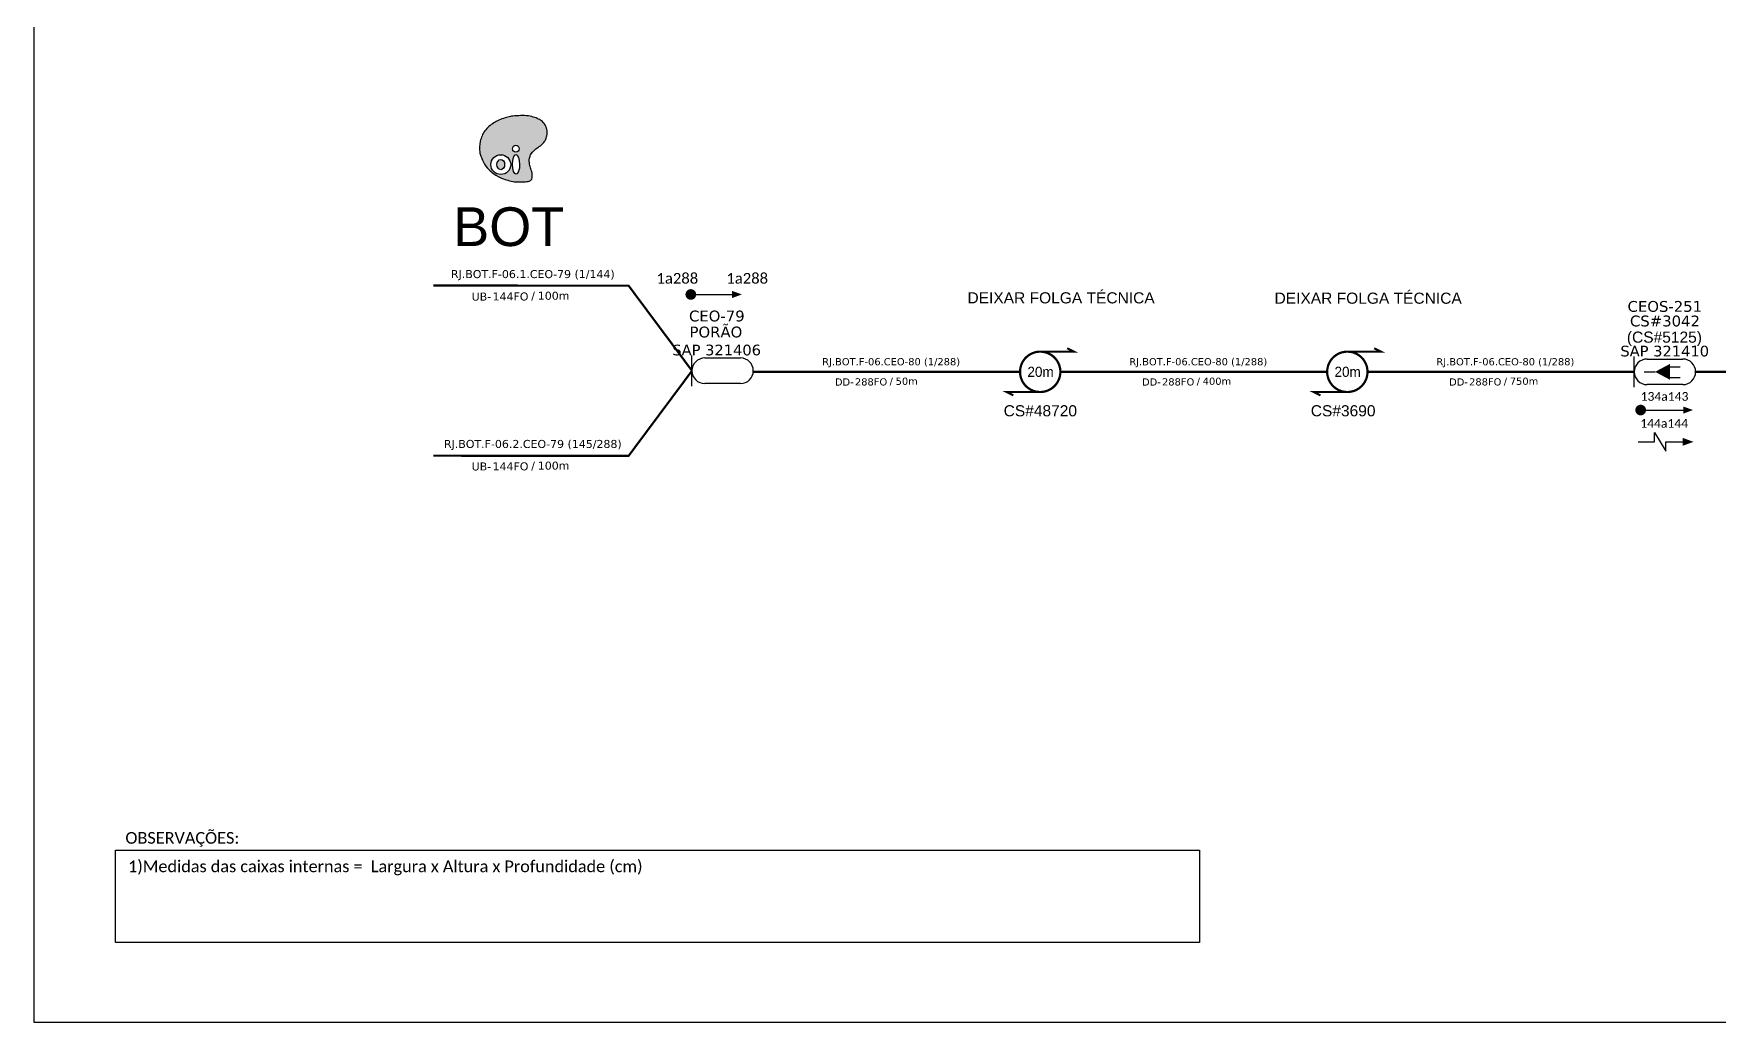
# Model space of a CAD drawing. Extents: x -4 to 1788, y 1 to 595.
# Drawn here: x -3.8 to 429, y 1.3 to 255 of the extents above; entities that cross this region are included whole.
import ezdxf
from ezdxf.enums import TextEntityAlignment as Align

# ---------------------------------------------------------------- set-up
doc = ezdxf.new("R2010")
doc.units = 0
for name, color, linetype in [('20.4-CEO', 1, 'Continuous'), ('20.4-CEOS', 1, 'Continuous'), ('20.5-CABO AÉREO', 1, 'Continuous'), ('CEO', 1, 'Continuous'), ('SETA', 7, 'Continuous')]:
    doc.layers.add(name, color=color, linetype=linetype)
doc.layers.add('40.1-ETIQUETAS', color=1, linetype='Continuous', lineweight=20)
doc.styles.add('ARIAL', font='arial.ttf')
doc.styles.add('MtXpl_Calibri', font='calibri.ttf')
doc.styles.add('siredit', font='verdana.ttf')
doc.styles.add('WMF-Calibri0', font='calibri.ttf')

# ---------------------------------------------------------------- blocks, each defined once
blk = doc.blocks.new('OI')
h = blk.add_hatch(color=40)
edge = h.paths.add_edge_path()
edge.add_spline(control_points=[(4.35, -0.67), (3.92, -0.99), (3.26, -1.5), (2.81, -2.59), (2.9, -3.5), (3.06, -4.27), (3.31, -4.85), (3.37, -5.39), (3.4, -5.88), (3.2, -6.4), (2.54, -6.61), (1.65, -6.63), (0.55, -6.67), (-0.56, -6.42), (-1.61, -6.14), (-2.77, -5.61), (-3.92, -4.77), (-4.89, -3.7), (-5.34, -2.65), (-5.6, -1.94), (-5.85, -0.96), (-5.71, 0.47), (-5.1, 2.02), (-4.14, 3.02), (-3.3, 3.61), (-2.37, 4.16), (-1.36, 4.44), (-0.56, 4.7), (0.79, 4.85), (2.24, 4.97), (3.79, 4.57), (4.67, 4.21), (5.44, 3.65), (5.76, 2.99), (6.03, 2.21), (6.01, 1.46), (5.72, 0.64), (5.31, 0.08), (4.88, -0.38), (4.51, -0.55), (4.35, -0.67)], knot_values=[0, 0, 0, 0, 1.60434, 2.417191, 3.427595, 4.282808, 4.776746, 5.304182, 5.888771, 6.258406, 6.858137, 7.79129, 8.986195, 10.124242, 11.187857, 12.242908, 13.953784, 15.414161, 16.515391, 17.349188, 17.675853, 19.552021, 21.515531, 22.568638, 23.63245, 24.621084, 25.782718, 26.745347, 27.142653, 29.870543, 31.004649, 31.921532, 32.709589, 33.801391, 34.042471, 35.192333, 35.971461, 36.628871, 37.254359, 37.836911, 37.836911, 37.836911, 37.836911], degree=3, periodic=0)
h.paths.add_polyline_path([(1.13, -0.87, -1), (-0.04, -0.87, -1)], flags=16)
edge = h.paths.add_edge_path(flags=16)
edge.add_ellipse((0.56, -3.59), major_axis=(-0.02, 1.71), ratio=0.361305, start_angle=0, end_angle=360)
h.paths.add_polyline_path([(-0.36, -3.62, -1), (-3.8, -3.62, -1)], flags=16)
edge = h.paths.add_edge_path(flags=0)
edge.add_ellipse((-2.08, -3.62), major_axis=(0, 0.885), ratio=0.758294, start_angle=0, end_angle=360)
at = {"color": 40}
for centre, radius in [((-2.08, -3.62), 1.72), ((0.54, -0.87), 0.587)]:
    blk.add_circle(centre, radius, dxfattribs=at)
blk.add_ellipse((-2.08, -3.62), major_axis=(0, 0.885), ratio=0.758294, start_param=-3.141592653589792, end_param=3.141592653589792, dxfattribs=at)
blk.add_ellipse((0.56, -3.59), major_axis=(-0.02, 1.71), ratio=0.361305, dxfattribs=at)
at = {"color": 40, "start_tangent": (-0.800898, -0.598801), "end_tangent": (-0.800898, -0.598801)}
blk.add_spline([(4.35, -0.67), (3.2, -1.78), (2.9, -2.54), (2.92, -3.55), (3.12, -4.38), (3.28, -4.85), (3.37, -5.37), (3.35, -5.95), (3.2, -6.29), (2.66, -6.55), (1.73, -6.63), (0.54, -6.62), (-0.58, -6.41), (-1.6, -6.11), (-2.56, -5.67), (-3.95, -4.67), (-4.89, -3.56), (-5.37, -2.56), (-5.64, -1.78), (-5.72, -1.46), (-5.63, 0.42), (-4.84, 2.22), (-4.13, 2.99), (-3.27, 3.62), (-2.4, 4.09), (-1.3, 4.47), (-0.37, 4.72), (0.02, 4.77), (2.75, 4.8), (3.85, 4.53), (4.69, 4.16), (5.31, 3.68), (5.85, 2.73), (5.93, 2.5), (5.94, 1.35), (5.67, 0.62), (5.29, 0.08), (4.84, -0.36), (4.35, -0.67)], degree=3, dxfattribs=at)
blk = doc.blocks.new('ETIQUETA_RS5F')
at = {"layer": '40.1-ETIQUETAS', "color": 0, "style": 'siredit'}
blk.add_text('/', height=1.5, dxfattribs=at).set_placement((1.58, -1.95), align=Align.MIDDLE_RIGHT)
for tag, p in [('ETIQUETA_R_PRIMARIA', (1.21, 4.1)), ('ETIQUETA_R_SECUNDARIA', (1.21, 2.1)), ('F_ATIVAS/F_MORTAS', (1.14, -4.24))]:
    blk.add_attdef(tag, text='', height=1.5, dxfattribs=at).set_placement(p, align=Align.MIDDLE_CENTER)
for tag, p in [('TIPO_CABO', (-6.58, -2.12)), ('CAP_CABO', (0.4, -2.09))]:
    blk.add_attdef(tag, text='', height=1.5, dxfattribs=at).set_placement(p, align=Align.MIDDLE_RIGHT)
blk.add_attdef('METROS', text='', height=1.5, dxfattribs=at).set_placement((2.14, -1.95), align=Align.MIDDLE_LEFT)
for tag, p in [('FUSÃO_1', (0.85, -8.39)), ('FUSÃO_2', (0.85, -10.6)), ('FUSÃO_3', (0.85, -12.93)), ('FUSÃO_4', (0.85, -15.14)), ('FUSÃO_5', (0.85, -17.16))]:
    blk.add_attdef(tag, text='', height=1.5, dxfattribs=at).set_placement(p, align=Align.CENTER)

msp = doc.modelspace()

# ---------------------------------------------------------------- linework, layer by layer
for p, q in [((-3.83, 595.26), (-3.83, 1.26)), ((-3.83, 1.26), (837.17, 1.26))]:
    msp.add_line(p, q)
at = {"color": 0, "const_width": 1.37}
msp.add_lwpolyline([(164.2, 188.05, 1), (165.57, 188.06, 1)], format="xyb", close=True, dxfattribs=at)
at = {"color": 7}
for points, const_width in [([(254.6, 173.38, 1.000012), (254.6, 163.02, 0.999978)], 0.575), ([(333.46, 173.38, 1.000012), (333.46, 163.02, 0.999978)], 0.575), ([(408.09, 158.38, 1), (409.46, 158.39, 1)], 1.37)]:
    msp.add_lwpolyline(points, format="xyb", close=True, dxfattribs=dict(at, const_width=const_width))
at = {"color": 7, "const_width": 0.539}
for points in [[(254.6, 173.38), (263.23, 173.38), (261.51, 174.24)], [(333.46, 173.38), (342.09, 173.38), (340.36, 174.24)], [(254.6, 163.02), (245.97, 163.02), (247.7, 162.16)], [(333.46, 163.02), (324.83, 163.02), (326.55, 162.16)]]:
    msp.add_lwpolyline(points, dxfattribs=at)
at = {"color": 7}
for points in [[(408.77, 158.39), (419.7, 158.39)], [(412.31, 150.23), (412.31, 152.66), (415.21, 147.81), (415.21, 150.23)]]:
    msp.add_lwpolyline(points, dxfattribs=at)
at = {"color": 0}
msp.add_lwpolyline([(17.21, 45.46), (295.46, 45.46), (295.46, 21.75), (17.21, 21.75)], close=True, dxfattribs=at)
at = {"layer": '20.4-CEO', "color": 0}
for p, q in [((168.46, 171.75), (177.66, 171.75)), ((177.66, 165.19), (168.46, 165.19))]:
    msp.add_line(p, q, dxfattribs=at)
at = {"layer": '20.4-CEO', "color": 0, "const_width": 0.548}
for points in [[(98.75, 190.37), (148.92, 190.3), (165.19, 168.47)], [(98.75, 146.66), (148.92, 146.64), (165.19, 168.47)]]:
    msp.add_lwpolyline(points, dxfattribs=at)
at = {"layer": '20.4-CEO', "color": 0}
msp.add_lwpolyline([(165.19, 164.51), (165.19, 172.42)], dxfattribs=at)
for centre, start, end in [((168.46, 168.47), 90, 270), ((177.66, 168.47), 270, 90)]:
    msp.add_arc(centre, 3.28, start, end, dxfattribs=at)
at = {"layer": '20.4-CEOS', "color": 7}
msp.add_line((410.41, 171.48), (419.61, 171.48), dxfattribs=at)
at = {"layer": '20.4-CEOS', "color": 8}
msp.add_line((419.61, 164.92), (410.41, 164.92), dxfattribs=at)
msp.add_lwpolyline([(407.13, 164.25), (407.13, 172.15)], dxfattribs=at)
msp.add_lwpolyline([(412.47, 168.2, 0, 4.05, 0), (416.27, 168.2, 4.05, 4.05, 0)], format="xyseb", dxfattribs=at)
at = {"layer": '20.4-CEOS', "color": 7}
for points in [[(416.1, 169.5), (418.89, 169.5)], [(409.68, 168.2), (412.47, 168.2)], [(416.1, 166.77), (418.89, 166.77)]]:
    msp.add_lwpolyline(points, dxfattribs=at)
at = {"layer": '20.4-CEOS', "color": 8}
for centre, start, end in [((410.41, 168.2), 90, 270), ((419.61, 168.2), 270, 90)]:
    msp.add_arc(centre, 3.28, start, end, dxfattribs=at)
at = {"layer": '20.5-CABO AÉREO', "color": 7, "ltscale": 8, "const_width": 0.548}
for points in [[(180.93, 168.2), (249.42, 168.2)], [(259.78, 168.2), (328.28, 168.2)], [(338.63, 168.2), (407.13, 168.2)], [(422.88, 168.2), (485.98, 168.2)]]:
    msp.add_lwpolyline(points, dxfattribs=at)
at = {"layer": 'SETA', "color": 0}
msp.add_lwpolyline([(164.88, 188.06), (176.8, 188.06)], dxfattribs=at)
at = {"layer": 'SETA', "color": 7}
for points in [[(408.12, 150.23), (412.31, 150.23)], [(415.21, 150.23), (419.58, 150.23)]]:
    msp.add_lwpolyline(points, dxfattribs=at)
at = {"layer": 'SETA', "color": 0}
msp.add_solid([(175.49, 188.97), (178, 188.07), (175.5, 187.14)], dxfattribs=at)
at = {"layer": 'SETA', "color": 7}
for points in [[(419.7, 159.3), (422.21, 158.4), (419.71, 157.47)], [(419.58, 151.24), (422.34, 150.23), (419.58, 149.23)]]:
    msp.add_solid(points, dxfattribs=at)

# ---------------------------------------------------------------- block references
at = {"color": 5, "xscale": 1.479927595592186, "yscale": 1.479927573421133, "zscale": 1.479927581523979, "rotation": 0.1532885625447551}
msp.add_blockref('OI', (119.16, 226.75), dxfattribs=at)
at = {"layer": '40.1-ETIQUETAS', "color": 7}
ref = msp.add_blockref('ETIQUETA_RS5F', (122.7, 190.41), dxfattribs=dict(at, xscale=1.369924334833239, yscale=1.369924334833239, zscale=1.369924334833239))
ref.add_attrib('ETIQUETA_R_SECUNDARIA', 'RJ.BOT.F-06.1.CEO-79 (1/144)', dxfattribs={"color": 0, "height": 2.0549, "style": 'siredit'}).set_placement((124.32, 193.29), align=Align.MIDDLE_CENTER)
ref.add_attrib('TIPO_CABO', 'UB-', dxfattribs={"color": 0, "height": 2.055, "style": 'siredit'}).set_placement((113.63, 187.51), align=Align.MIDDLE_RIGHT)
ref.add_attrib('CAP_CABO', '144FO', dxfattribs={"color": 0, "height": 2.055, "style": 'siredit'}).set_placement((123.2, 187.54), align=Align.MIDDLE_RIGHT)
ref.add_attrib('METROS', '100m', dxfattribs={"color": 0, "height": 2.055, "style": 'siredit'}).set_placement((125.59, 187.73), align=Align.MIDDLE_LEFT)
ref = msp.add_blockref('ETIQUETA_RS5F', (214.83, 168.2), dxfattribs=dict(at, xscale=1.232931901349417, yscale=1.232931901349417, zscale=1.232931901349417))
ref.add_attrib('ETIQUETA_R_SECUNDARIA', 'RJ.BOT.F-06.CEO-80 (1/288)', dxfattribs={"color": 0, "height": 1.8494, "style": 'siredit'}).set_placement((216.32, 170.8), align=Align.MIDDLE_CENTER)
ref.add_attrib('TIPO_CABO', 'DD-', dxfattribs={"color": 0, "height": 1.849, "style": 'siredit'}).set_placement((206.71, 165.59), align=Align.MIDDLE_RIGHT)
ref.add_attrib('CAP_CABO', '288FO', dxfattribs={"color": 0, "height": 1.849, "style": 'siredit'}).set_placement((215.32, 165.62), align=Align.MIDDLE_RIGHT)
ref.add_attrib('METROS', '50m', dxfattribs={"color": 0, "height": 1.849, "style": 'siredit'}).set_placement((217.47, 165.79), align=Align.MIDDLE_LEFT)
ref = msp.add_blockref('ETIQUETA_RS5F', (293.68, 168.2), dxfattribs=dict(at, xscale=1.232931901349417, yscale=1.232931901349417, zscale=1.232931901349417))
ref.add_attrib('ETIQUETA_R_SECUNDARIA', 'RJ.BOT.F-06.CEO-80 (1/288)', dxfattribs={"color": 0, "height": 1.8494, "style": 'siredit'}).set_placement((295.18, 170.8), align=Align.MIDDLE_CENTER)
ref.add_attrib('TIPO_CABO', 'DD-', dxfattribs={"color": 0, "height": 1.849, "style": 'siredit'}).set_placement((285.56, 165.59), align=Align.MIDDLE_RIGHT)
ref.add_attrib('CAP_CABO', '288FO', dxfattribs={"color": 0, "height": 1.849, "style": 'siredit'}).set_placement((294.17, 165.62), align=Align.MIDDLE_RIGHT)
ref.add_attrib('METROS', '400m', dxfattribs={"color": 0, "height": 1.849, "style": 'siredit'}).set_placement((296.32, 165.79), align=Align.MIDDLE_LEFT)
ref = msp.add_blockref('ETIQUETA_RS5F', (372.53, 168.2), dxfattribs=dict(at, xscale=1.232931901349417, yscale=1.232931901349417, zscale=1.232931901349417))
ref.add_attrib('ETIQUETA_R_SECUNDARIA', 'RJ.BOT.F-06.CEO-80 (1/288)', dxfattribs={"color": 0, "height": 1.8494, "style": 'siredit'}).set_placement((374.03, 170.79), align=Align.MIDDLE_CENTER)
ref.add_attrib('TIPO_CABO', 'DD-', dxfattribs={"color": 0, "height": 1.849, "style": 'siredit'}).set_placement((364.41, 165.59), align=Align.MIDDLE_RIGHT)
ref.add_attrib('CAP_CABO', '288FO', dxfattribs={"color": 0, "height": 1.849, "style": 'siredit'}).set_placement((373.02, 165.62), align=Align.MIDDLE_RIGHT)
ref.add_attrib('METROS', '750m', dxfattribs={"color": 0, "height": 1.849, "style": 'siredit'}).set_placement((375.17, 165.79), align=Align.MIDDLE_LEFT)
ref = msp.add_blockref('ETIQUETA_RS5F', (122.7, 146.81), dxfattribs=dict(at, xscale=1.369924334833239, yscale=1.369924334833239, zscale=1.369924334833239))
ref.add_attrib('ETIQUETA_R_SECUNDARIA', 'RJ.BOT.F-06.2.CEO-79 (145/288)', dxfattribs={"color": 0, "height": 2.0549, "style": 'siredit'}).set_placement((124.32, 149.69), align=Align.MIDDLE_CENTER)
ref.add_attrib('TIPO_CABO', 'UB-', dxfattribs={"color": 0, "height": 2.055, "style": 'siredit'}).set_placement((113.63, 143.91), align=Align.MIDDLE_RIGHT)
ref.add_attrib('CAP_CABO', '144FO', dxfattribs={"color": 0, "height": 2.055, "style": 'siredit'}).set_placement((123.2, 143.94), align=Align.MIDDLE_RIGHT)
ref.add_attrib('METROS', '100m', dxfattribs={"color": 0, "height": 2.055, "style": 'siredit'}).set_placement((125.59, 144.13), align=Align.MIDDLE_LEFT)

# ---------------------------------------------------------------- texts
at = {"color": 7, "style": 'ARIAL'}
msp.add_text('BOT', height=9.942, dxfattribs=at).set_placement((103.86, 200.48))
for s, height, p in [('DEIXAR FOLGA TÉCNICA', 2.8542, (235.92, 185.77)), ('DEIXAR FOLGA TÉCNICA', 2.8542, (314.77, 185.68)), ('(CS#5125)', 2.854, (405.23, 175.68)), ('CS#48720', 2.854, (245.21, 156.78)), ('CS#3690', 2.854, (324.07, 156.78))]:
    msp.add_text(s, height=height, rotation=359.9867, dxfattribs=at).set_placement(p)
at = {"color": 7}
for p in [(251.32, 166.91), (330.17, 166.91)]:
    msp.add_text('20m', height=2.589, dxfattribs=at).set_placement(p)
for s, style, p in [('OBSERVAÇÕES:', 'WMF-Calibri0', (19.71, 47.08)), ('1)Medidas das caixas internas =  Largura x Altura x Profundidade (cm)', 'MtXpl_Calibri', (20.4, 39.78))]:
    msp.add_text(s, height=3, dxfattribs=dict(style=style)).set_placement(p)
at = {"color": 0, "char_height": 2.7398, "width": 202.2607, "attachment_point": 5, "rotation": 359.9166}
for insert in [(161.43, 192.19), (179.37, 192.19)]:
    msp.add_mtext('{\\fCalibri|b0|i0|c0|p34;\\C256;1a288}', dxfattribs=dict(at, insert=insert))
at = {"layer": '20.4-CEO', "color": 0, "style": 'siredit'}
for s, height, p in [('CEO-79', 2.778, (171.56, 182.53)), ('PORÃO', 2.778, (171.33, 178.42)), ('          SAP 321406', 2.7398, (165.55, 173.8))]:
    msp.add_text(s, height=height, dxfattribs=at).set_placement(p, align=Align.MIDDLE_CENTER)
at = {"layer": '20.4-CEOS', "color": 7, "style": 'siredit'}
for s, height, p in [('CS#3042', 2.778, (415.01, 181.25)), ('SAP 321410', 2.74, (414.95, 173.53))]:
    msp.add_text(s, height=height, dxfattribs=at).set_placement(p, align=Align.MIDDLE_CENTER)
at = {"layer": '40.1-ETIQUETAS', "color": 7, "char_height": 2.237, "width": 38.2136, "attachment_point": 5, "style": 'ARIAL'}
for s, insert in [('{\\fCalibri|b0|i0|c0|p34;134a143}', (414.9, 161.88)), ('{\\fCalibri|b0|i0|c0|p34;144a144}', (414.81, 154.97))]:
    msp.add_mtext(s, dxfattribs=dict(at, insert=insert))
at = {"layer": 'CEO', "color": 7, "style": 'siredit'}
msp.add_text('CEOS-251', height=2.778, dxfattribs=at).set_placement((414.98, 184.99), align=Align.MIDDLE_CENTER)

doc.saveas('drawing.dxf')
